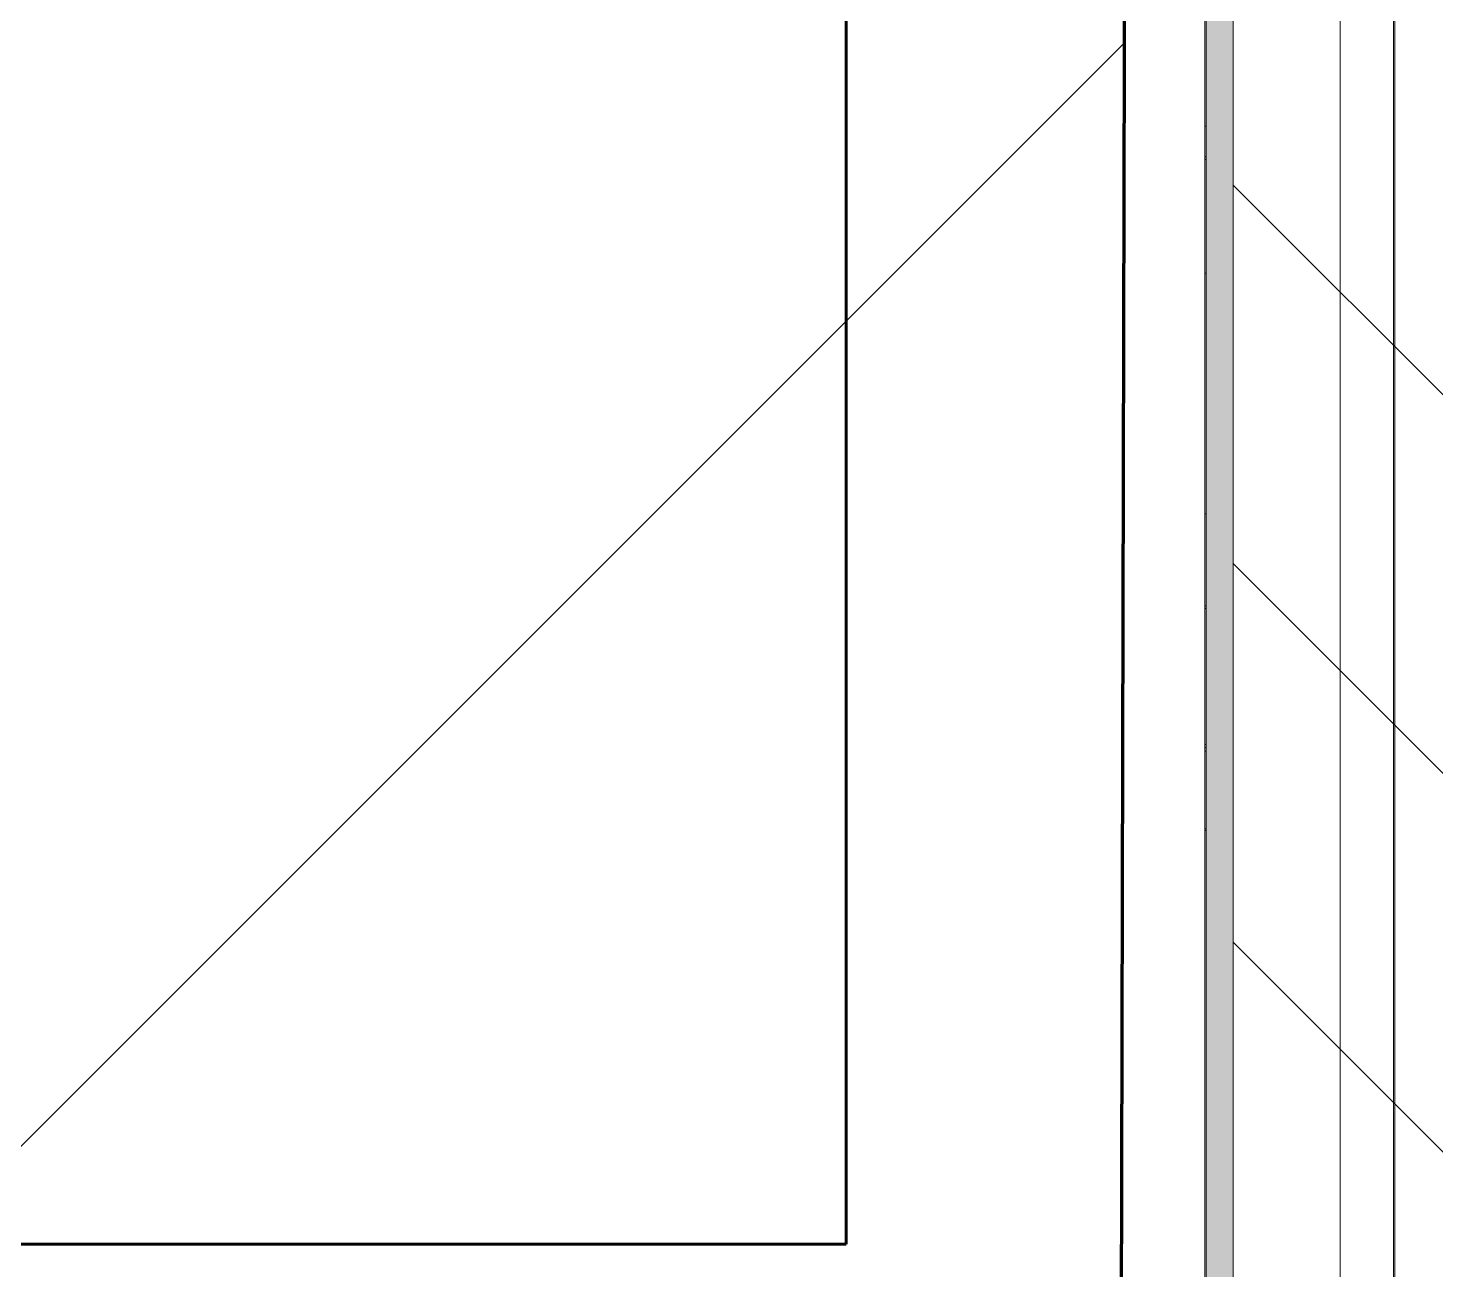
# Model space of a CAD drawing. Header units: millimetres. Extents: x -249154 to 415037, y -45458 to 354837.
# Drawn here: x 106295 to 107346, y 535 to 1463 of the extents above; entities that cross this region are included whole.
import ezdxf

# ---------------------------------------------------------------- set-up
doc = ezdxf.new("R2010")
doc.units = ezdxf.units.MM
doc.linetypes.add('Штрих короткий', pattern=[600, 300, -300])
for name, color, linetype, lineweight in [('3)1 шпаклевка', 4, 'Continuous', 35), ('3.4) Ремонт базовой шпаклевки', 6, 'Continuous', 60), ('3.4) Шп. баз 4 в 525 поз 4838м2', 160, 'Continuous', 140), ('3.4) Шп. фин 4 в 529 поз 11227м2', 6, 'Continuous', 140), ('4) демонтаж НЗ №2', 1, 'Continuous', 35), ('4.1) Дм уборка мусора НЗ 2', 20, 'Continuous', 35), ('549 штукатурка гипсом', 40, 'Continuous', 60), ('A-FLOR', 7, 'Continuous', 9), ('A-GENM-3', 7, 'Continuous', 5), ('I-WALL', 7, 'Continuous', 5), ('Оси', 7, 'Continuous', 9)]:
    doc.layers.add(name, color=color, linetype=linetype, lineweight=lineweight)
doc.layers.add('A-WALL-1', color=9, linetype='Continuous', lineweight=5, true_color=0x808080)
doc.layers.add('A-WALL-FNSH-1', color=9, linetype='Continuous', lineweight=5, true_color=0x808080)

# ---------------------------------------------------------------- blocks, each defined once
blk = doc.blocks.new('Рисунок_горы - Рисунок_горы-31934381-Объем проектирования 1 этажа')
at = {"layer": 'A-GENM-3'}
for p, q in [((107109, 5509.4), (107109, 170.3)), ((107109, 1247.5), (107109, 1581.1)), ((107109, 1293.1), (107109, 1296.4)), ((107109, 950.1), (107109, 1139.3)), ((107109, 1139.3), (107109, 950.1)), ((107109, 1122.4), (107109, 1119.9)), ((107109, 1119.9), (107109, 756.7)), ((107109, 688.3), (107109, 1080.6)), ((107109, 988.4), (107109, 946.8)), ((107109, 928), (107109, 950.1)), ((107109, 950.1), (107109, 928)), ((107109, 800), (107109, 928)), ((107109, 928), (107109, 800)), ((107109, 756.7), (107109, 692.6)), ((107109, 692.6), (107109, 688.3))]:
    blk.add_line(p, q, dxfattribs=at)
for points, knots in [([(107109, 1883.2), (107109, 1883.2), (107109, 1772), (107109, 1712.3), (107109, 1580.9)], [0.05882353, 0.05882353, 0.05882353, 0.05882353, 0.05882354, 0.11764706, 0.11764706, 0.11764706, 0.11764706]), ([(107109, 1580.9), (107109, 1580.9), (107109, 1528.6), (107109, 1484.2), (107109, 1440.4)], [0.11764706, 0.11764706, 0.11764706, 0.11764706, 0.11764707, 0.17647059, 0.17647059, 0.17647059, 0.17647059]), ([(107109, 1440.4), (107109, 1440.4), (107109, 1388), (107109, 1350.4), (107109, 1277.3)], [0.17647059, 0.17647059, 0.17647059, 0.17647059, 0.1764706, 0.23529412, 0.23529412, 0.23529412, 0.23529412]), ([(107109, 1280.5), (107109, 1280.5), (107109, 1311.3), (107109, 1344.4), (107109, 1378.1)], [0.52941176, 0.52941176, 0.52941176, 0.52941176, 0.52941177, 0.55016053, 0.55016053, 0.55016053, 0.55016053]), ([(107109, 1296.4), (107109, 1296.4), (107109, 1296.6), (107109, 1296.8), (107109, 1296.9)], [0.6567164179, 0.6567164179, 0.6567164179, 0.6567164179, 0.6567164279, 0.6571891887, 0.6571891887, 0.6571891887, 0.6571891887]), ([(107109, 1284.6), (107109, 1284.6), (107109, 1286.9), (107109, 1288.1), (107109, 1288.9)], [0.626865672, 0.626865672, 0.626865672, 0.626865672, 0.626865682, 0.631675383, 0.631675383, 0.631675383, 0.631675383]), ([(107109, 1141.9), (107109, 1141.9), (107109, 1191.5), (107109, 1233.3), (107109, 1280.5)], [0.47058824, 0.47058824, 0.47058824, 0.47058824, 0.47058825, 0.52941176, 0.52941176, 0.52941176, 0.52941176]), ([(107109, 1280.5), (107109, 1280.5), (107109, 1233.3), (107109, 1191.5), (107109, 1141.9)], [0.856115108, 0.856115108, 0.856115108, 0.856115108, 0.856115118, 0.863309353, 0.863309353, 0.863309353, 0.863309353]), ([(107109, 1277.3), (107109, 1277.3), (107109, 1224.5), (107109, 1174), (107109, 1122.4)], [0.23529412, 0.23529412, 0.23529412, 0.23529412, 0.23529413, 0.29411765, 0.29411765, 0.29411765, 0.29411765]), ([(107109, 1267.7), (107109, 1267.7), (107109, 1262.2), (107109, 1255), (107109, 1250.4)], [0.67164179, 0.67164179, 0.67164179, 0.67164179, 0.6716418, 0.68368998, 0.68368998, 0.68368998, 0.68368998]), ([(107109, 1136.5), (107109, 1136.5), (107109, 1144.2), (107109, 1149.5), (107109, 1152.9)], [0.4, 0.4, 0.4, 0.4, 0.40000001, 0.42984539, 0.42984539, 0.42984539, 0.42984539]), ([(107109, 1141.9), (107109, 1141.9), (107109, 1136.4), (107109, 1133.6), (107109, 1127.2)], [0.52238806, 0.52238806, 0.52238806, 0.52238806, 0.52238807, 0.53731343, 0.53731343, 0.53731343, 0.53731343]), ([(107109, 1141.9), (107109, 1141.9), (107109, 1141), (107109, 1139.9), (107109, 1139.4)], [0.863309353, 0.863309353, 0.863309353, 0.863309353, 0.863309363, 0.869851372, 0.869851372, 0.869851372, 0.869851372]), ([(107109, 1127.2), (107109, 1127.2), (107109, 1128.3), (107109, 1129.3), (107109, 1130.3)], [0.41176471, 0.41176471, 0.41176471, 0.41176471, 0.41176472, 0.42207081, 0.42207081, 0.42207081, 0.42207081]), ([(107109, 1127.2), (107109, 1127.2), (107109, 1125.1), (107109, 1123.2), (107109, 1121.9)], [0.53731343, 0.53731343, 0.53731343, 0.53731343, 0.53731344, 0.54781179, 0.54781179, 0.54781179, 0.54781179]), ([(107109, 1122.4), (107109, 1122.4), (107109, 1120.8), (107109, 1119.6), (107109, 1118.7)], [0.294117647, 0.294117647, 0.294117647, 0.294117647, 0.294117657, 0.303963262, 0.303963262, 0.303963262, 0.303963262]), ([(107109, 644.1), (107109, 644.1), (107109, 658.8), (107109, 789.3), (107109, 800)], [0.44776119, 0.44776119, 0.44776119, 0.44776119, 0.4477612, 0.46268657, 0.46268657, 0.46268657, 0.46268657]), ([(107109, 800), (107109, 800), (107109, 797.8), (107109, 795.1), (107109, 792)], [0.8920863309, 0.8920863309, 0.8920863309, 0.8920863309, 0.8920863409, 0.8929568714, 0.8929568714, 0.8929568714, 0.8929568714])]:
    blk.add_open_spline(points, degree=3, knots=knots, dxfattribs=at)
for points in [[(107109, 1584.8), (107109, 1587.8), (107109, 1592.5), (107109, 1599.1)], [(107109, 1378.1), (107109, 1344.4), (107109, 1311.3), (107109, 1280.5)], [(107109, 1296.8), (107109, 1296.4), (107109, 1296), (107109, 1295.5)], [(107109, 1295.5), (107109, 1290.5), (107109, 1278.2), (107109, 1267.7)], [(107109, 1295.5), (107109, 1295.5), (107109, 1295.5), (107109, 1295.5)], [(107109, 1291.5), (107109, 1291.9), (107109, 1292.4), (107109, 1293.1)], [(107109, 1204.3), (107109, 1240.1), (107109, 1272.7), (107109, 1284.6)], [(107109, 1250.4), (107109, 1250.3), (107109, 1250.3), (107109, 1250.3)], [(107109, 1250.3), (107109, 1250.3), (107109, 1250.2), (107109, 1250.2)], [(107109, 1250.3), (107109, 1250.3), (107109, 1250.3), (107109, 1250.3)], [(107109, 1250.3), (107109, 1250.3), (107109, 1250.3), (107109, 1250.3)], [(107109, 1250.3), (107109, 1250.3), (107109, 1250.3), (107109, 1250.3)], [(107109, 1250.3), (107109, 1250.3), (107109, 1250.3), (107109, 1250.3)], [(107109, 1250.3), (107109, 1250.3), (107109, 1250.3), (107109, 1250.3)], [(107109, 1250.3), (107109, 1250.3), (107109, 1250.3), (107109, 1250.3)], [(107109, 1250.2), (107109, 1250.2), (107109, 1250.1), (107109, 1250.1)], [(107109, 1250.2), (107109, 1250.2), (107109, 1250.2), (107109, 1250.2)], [(107109, 1250.2), (107109, 1250.2), (107109, 1250.2), (107109, 1250.2)], [(107109, 1250.2), (107109, 1250.2), (107109, 1250.2), (107109, 1250.2)], [(107109, 1250.2), (107109, 1250.2), (107109, 1250.2), (107109, 1250.2)], [(107109, 1250.1), (107109, 1250.1), (107109, 1250), (107109, 1250)], [(107109, 1250.1), (107109, 1250.1), (107109, 1250.1), (107109, 1250.1)], [(107109, 1250.1), (107109, 1250.1), (107109, 1250.1), (107109, 1250.1)], [(107109, 1250.1), (107109, 1250.1), (107109, 1250.1), (107109, 1250.1)], [(107109, 1250.1), (107109, 1250.1), (107109, 1250.1), (107109, 1250.1)], [(107109, 1250.1), (107109, 1250.1), (107109, 1250.1), (107109, 1250.1)], [(107109, 1250.1), (107109, 1250.1), (107109, 1250.1), (107109, 1250.1)], [(107109, 1250.1), (107109, 1250.1), (107109, 1250.1), (107109, 1250.1)], [(107109, 1250), (107109, 1250), (107109, 1250), (107109, 1249.9)], [(107109, 1250), (107109, 1250), (107109, 1250), (107109, 1250)], [(107109, 1250), (107109, 1250), (107109, 1250), (107109, 1250)], [(107109, 1250), (107109, 1250), (107109, 1250), (107109, 1250)], [(107109, 1249.9), (107109, 1249.8), (107109, 1249.8), (107109, 1249.8)], [(107109, 1249.9), (107109, 1249.9), (107109, 1249.9), (107109, 1249.9)], [(107109, 1249.9), (107109, 1249.9), (107109, 1249.9), (107109, 1249.9)], [(107109, 1249.9), (107109, 1249.9), (107109, 1249.9), (107109, 1249.9)], [(107109, 1249.8), (107109, 1249.8), (107109, 1249.8), (107109, 1249.7)], [(107109, 1249.8), (107109, 1249.8), (107109, 1249.8), (107109, 1249.8)], [(107109, 1249.7), (107109, 1249.7), (107109, 1249.6), (107109, 1249.6)], [(107109, 1249.7), (107109, 1249.7), (107109, 1249.7), (107109, 1249.7)], [(107109, 1249.7), (107109, 1249.7), (107109, 1249.7), (107109, 1249.7)], [(107109, 1249.7), (107109, 1249.7), (107109, 1249.7), (107109, 1249.7)], [(107109, 1249.7), (107109, 1249.7), (107109, 1249.7), (107109, 1249.7)], [(107109, 1249.7), (107109, 1249.7), (107109, 1249.7), (107109, 1249.7)], [(107109, 1249.7), (107109, 1249.7), (107109, 1249.7), (107109, 1249.7)], [(107109, 1249.7), (107109, 1249.7), (107109, 1249.7), (107109, 1249.7)], [(107109, 1249.6), (107109, 1249.5), (107109, 1249.5), (107109, 1249.5)], [(107109, 1249.6), (107109, 1249.6), (107109, 1249.6), (107109, 1249.6)], [(107109, 1249.6), (107109, 1249.6), (107109, 1249.6), (107109, 1249.6)], [(107109, 1249.6), (107109, 1249.6), (107109, 1249.6), (107109, 1249.6)], [(107109, 1249.6), (107109, 1249.6), (107109, 1249.6), (107109, 1249.6)], [(107109, 1249.6), (107109, 1249.6), (107109, 1249.6), (107109, 1249.6)], [(107109, 1249.5), (107109, 1249.5), (107109, 1249.4), (107109, 1249.4)], [(107109, 1249.5), (107109, 1249.5), (107109, 1249.5), (107109, 1249.5)], [(107109, 1249.5), (107109, 1249.5), (107109, 1249.5), (107109, 1249.5)], [(107109, 1249.5), (107109, 1249.5), (107109, 1249.5), (107109, 1249.5)], [(107109, 1249.5), (107109, 1249.5), (107109, 1249.5), (107109, 1249.5)], [(107109, 1249.5), (107109, 1249.5), (107109, 1249.5), (107109, 1249.5)], [(107109, 1249.4), (107109, 1249.4), (107109, 1249.4), (107109, 1249.3)], [(107109, 1249.4), (107109, 1249.4), (107109, 1249.4), (107109, 1249.4)], [(107109, 1249.4), (107109, 1249.4), (107109, 1249.4), (107109, 1249.4)], [(107109, 1249.4), (107109, 1249.4), (107109, 1249.4), (107109, 1249.4)], [(107109, 1249.4), (107109, 1249.4), (107109, 1249.4), (107109, 1249.4)], [(107109, 1249.4), (107109, 1249.4), (107109, 1249.4), (107109, 1249.4)], [(107109, 1249.4), (107109, 1249.4), (107109, 1249.4), (107109, 1249.4)], [(107109, 1249.3), (107109, 1249.2), (107109, 1249.1), (107109, 1249.1)], [(107109, 1249.3), (107109, 1249.3), (107109, 1249.3), (107109, 1249.3)], [(107109, 1249.3), (107109, 1249.3), (107109, 1249.3), (107109, 1249.3)], [(107109, 1249.3), (107109, 1249.3), (107109, 1249.3), (107109, 1249.3)], [(107109, 1249.3), (107109, 1249.3), (107109, 1249.3), (107109, 1249.3)], [(107109, 1249.3), (107109, 1249.3), (107109, 1249.3), (107109, 1249.3)], [(107109, 1249.3), (107109, 1249.3), (107109, 1249.3), (107109, 1249.3)], [(107109, 1249.3), (107109, 1249.3), (107109, 1249.3), (107109, 1249.3)], [(107109, 1249.3), (107109, 1249.3), (107109, 1249.3), (107109, 1249.3)], [(107109, 1249.1), (107109, 1249), (107109, 1249), (107109, 1249)], [(107109, 1249.1), (107109, 1249.1), (107109, 1249.1), (107109, 1249.1)], [(107109, 1249.1), (107109, 1249.1), (107109, 1249.1), (107109, 1249.1)], [(107109, 1249), (107109, 1249), (107109, 1248.9), (107109, 1248.9)], [(107109, 1249), (107109, 1249), (107109, 1249), (107109, 1249)], [(107109, 1249), (107109, 1249), (107109, 1249), (107109, 1249)], [(107109, 1249), (107109, 1249), (107109, 1249), (107109, 1249)], [(107109, 1249), (107109, 1249), (107109, 1249), (107109, 1249)], [(107109, 1249), (107109, 1249), (107109, 1249), (107109, 1249)], [(107109, 1249), (107109, 1249), (107109, 1249), (107109, 1249)], [(107109, 1249), (107109, 1249), (107109, 1249), (107109, 1249)], [(107109, 1249), (107109, 1249), (107109, 1249), (107109, 1249)], [(107109, 1249), (107109, 1249), (107109, 1249), (107109, 1249)], [(107109, 1248.9), (107109, 1248.8), (107109, 1248.8), (107109, 1248.8)], [(107109, 1248.9), (107109, 1248.9), (107109, 1248.9), (107109, 1248.9)], [(107109, 1248.9), (107109, 1248.9), (107109, 1248.9), (107109, 1248.9)], [(107109, 1248.9), (107109, 1248.9), (107109, 1248.9), (107109, 1248.9)], [(107109, 1248.9), (107109, 1248.9), (107109, 1248.9), (107109, 1248.9)], [(107109, 1248.9), (107109, 1248.9), (107109, 1248.9), (107109, 1248.9)], [(107109, 1248.9), (107109, 1248.9), (107109, 1248.9), (107109, 1248.9)], [(107109, 1248.8), (107109, 1248.7), (107109, 1248.7), (107109, 1248.7)], [(107109, 1248.8), (107109, 1248.8), (107109, 1248.8), (107109, 1248.8)], [(107109, 1248.8), (107109, 1248.8), (107109, 1248.8), (107109, 1248.8)], [(107109, 1248.8), (107109, 1248.8), (107109, 1248.8), (107109, 1248.8)], [(107109, 1248.8), (107109, 1248.8), (107109, 1248.8), (107109, 1248.8)], [(107109, 1248.8), (107109, 1248.8), (107109, 1248.8), (107109, 1248.8)], [(107109, 1248.8), (107109, 1248.8), (107109, 1248.8), (107109, 1248.8)], [(107109, 1248.8), (107109, 1248.8), (107109, 1248.8), (107109, 1248.8)], [(107109, 1248.7), (107109, 1248.7), (107109, 1248.6), (107109, 1248.6)], [(107109, 1248.7), (107109, 1248.7), (107109, 1248.7), (107109, 1248.7)], [(107109, 1248.7), (107109, 1248.7), (107109, 1248.7), (107109, 1248.7)], [(107109, 1248.7), (107109, 1248.7), (107109, 1248.7), (107109, 1248.7)], [(107109, 1248.7), (107109, 1248.7), (107109, 1248.7), (107109, 1248.7)], [(107109, 1248.7), (107109, 1248.7), (107109, 1248.7), (107109, 1248.7)], [(107109, 1248.7), (107109, 1248.7), (107109, 1248.7), (107109, 1248.7)], [(107109, 1248.7), (107109, 1248.7), (107109, 1248.7), (107109, 1248.7)], [(107109, 1248.7), (107109, 1248.7), (107109, 1248.7), (107109, 1248.7)], [(107109, 1248.6), (107109, 1248.6), (107109, 1248.6), (107109, 1248.5)], [(107109, 1248.6), (107109, 1248.6), (107109, 1248.6), (107109, 1248.6)], [(107109, 1248.6), (107109, 1248.6), (107109, 1248.6), (107109, 1248.6)], [(107109, 1248.6), (107109, 1248.6), (107109, 1248.6), (107109, 1248.6)], [(107109, 1248.6), (107109, 1248.6), (107109, 1248.6), (107109, 1248.6)], [(107109, 1248.6), (107109, 1248.6), (107109, 1248.6), (107109, 1248.6)], [(107109, 1248.5), (107109, 1248.5), (107109, 1248.5), (107109, 1248.5)], [(107109, 1248.5), (107109, 1248.5), (107109, 1248.5), (107109, 1248.5)], [(107109, 1248.5), (107109, 1248.5), (107109, 1248.5), (107109, 1248.5)], [(107109, 1248.5), (107109, 1248.5), (107109, 1248.5), (107109, 1248.5)], [(107109, 1248.5), (107109, 1248.5), (107109, 1248.5), (107109, 1248.5)], [(107109, 1248.5), (107109, 1248.5), (107109, 1248.5), (107109, 1248.5)], [(107109, 1248.5), (107109, 1248.5), (107109, 1248.5), (107109, 1248.5)], [(107109, 1248.5), (107109, 1248.5), (107109, 1248.5), (107109, 1248.5)], [(107109, 1248.5), (107109, 1248.5), (107109, 1248.5), (107109, 1248.5)], [(107109, 1248.5), (107109, 1248.5), (107109, 1248.5), (107109, 1248.5)], [(107109, 1248.5), (107109, 1248.5), (107109, 1248.5), (107109, 1248.5)], [(107109, 1248.5), (107109, 1248.5), (107109, 1248.4), (107109, 1248.4)], [(107109, 1248.4), (107109, 1248.4), (107109, 1248.4), (107109, 1248.4)], [(107109, 1248.4), (107109, 1248.4), (107109, 1248.4), (107109, 1248.4)], [(107109, 1248.4), (107109, 1248.4), (107109, 1248.4), (107109, 1248.4)], [(107109, 1248.4), (107109, 1248.4), (107109, 1248.4), (107109, 1248.4)], [(107109, 1248.4), (107109, 1248.4), (107109, 1248.4), (107109, 1248.4)], [(107109, 1248.4), (107109, 1248.4), (107109, 1248.4), (107109, 1248.4)], [(107109, 1248.4), (107109, 1248.4), (107109, 1248.4), (107109, 1248.4)], [(107109, 1248.4), (107109, 1248.4), (107109, 1248.4), (107109, 1248.4)], [(107109, 1248.4), (107109, 1248.4), (107109, 1248.4), (107109, 1248.4)], [(107109, 1248.4), (107109, 1248.4), (107109, 1248.4), (107109, 1248.4)], [(107109, 1248.4), (107109, 1248.4), (107109, 1248.4), (107109, 1248.4)], [(107109, 1248.4), (107109, 1248.4), (107109, 1248.4), (107109, 1248.4)], [(107109, 1248.4), (107109, 1248.4), (107109, 1248.4), (107109, 1248.4)], [(107109, 1248.4), (107109, 1248.3), (107109, 1248.3), (107109, 1248.3)], [(107109, 1248.3), (107109, 1248.3), (107109, 1248.3), (107109, 1248.3)], [(107109, 1248.3), (107109, 1248.3), (107109, 1248.3), (107109, 1248.3)], [(107109, 1248.3), (107109, 1248.3), (107109, 1248.3), (107109, 1248.3)], [(107109, 1248.3), (107109, 1248.3), (107109, 1248.3), (107109, 1248.3)], [(107109, 1248.3), (107109, 1248.3), (107109, 1248.3), (107109, 1248.3)], [(107109, 1248.3), (107109, 1248.3), (107109, 1248.3), (107109, 1248.3)], [(107109, 1248.3), (107109, 1248.3), (107109, 1248.3), (107109, 1248.3)], [(107109, 1248.3), (107109, 1248.3), (107109, 1248.3), (107109, 1248.3)], [(107109, 1248.3), (107109, 1248.3), (107109, 1248.3), (107109, 1248.3)], [(107109, 1248.3), (107109, 1248.3), (107109, 1248.3), (107109, 1248.3)], [(107109, 1248.3), (107109, 1248.3), (107109, 1248.3), (107109, 1248.3)], [(107109, 1248.3), (107109, 1248.3), (107109, 1248.3), (107109, 1248.3)], [(107109, 1248.3), (107109, 1248.3), (107109, 1248.3), (107109, 1248.2)], [(107109, 1248.2), (107109, 1248.2), (107109, 1248.2), (107109, 1248.2)], [(107109, 1248.2), (107109, 1248.2), (107109, 1248.2), (107109, 1248.2)], [(107109, 1248.2), (107109, 1248.2), (107109, 1248.2), (107109, 1248.2)], [(107109, 1248.2), (107109, 1248.2), (107109, 1248.2), (107109, 1248.2)], [(107109, 1248.2), (107109, 1248.2), (107109, 1248.2), (107109, 1248.2)], [(107109, 1248.2), (107109, 1248.2), (107109, 1248.2), (107109, 1248.2)], [(107109, 1248.2), (107109, 1248.2), (107109, 1248.2), (107109, 1248.2)], [(107109, 1248.2), (107109, 1248.2), (107109, 1248.2), (107109, 1248.2)], [(107109, 1248.2), (107109, 1248.2), (107109, 1248.2), (107109, 1248.2)], [(107109, 1248.2), (107109, 1248.1), (107109, 1248.1), (107109, 1248)], [(107109, 1248), (107109, 1248), (107109, 1248), (107109, 1248)], [(107109, 1248), (107109, 1248), (107109, 1248), (107109, 1248)], [(107109, 1248), (107109, 1248), (107109, 1248), (107109, 1248)], [(107109, 1248), (107109, 1248), (107109, 1248), (107109, 1248)], [(107109, 1248), (107109, 1248), (107109, 1248), (107109, 1248)], [(107109, 1248), (107109, 1248), (107109, 1248), (107109, 1248)], [(107109, 1248), (107109, 1248), (107109, 1248), (107109, 1248)], [(107109, 1248), (107109, 1247.9), (107109, 1247.9), (107109, 1247.9)], [(107109, 1247.9), (107109, 1247.9), (107109, 1247.9), (107109, 1247.9)], [(107109, 1247.9), (107109, 1247.9), (107109, 1247.9), (107109, 1247.9)], [(107109, 1247.9), (107109, 1247.9), (107109, 1247.9), (107109, 1247.9)], [(107109, 1247.9), (107109, 1247.9), (107109, 1247.9), (107109, 1247.9)], [(107109, 1247.9), (107109, 1247.9), (107109, 1247.9), (107109, 1247.9)], [(107109, 1247.9), (107109, 1247.8), (107109, 1247.8), (107109, 1247.8)], [(107109, 1247.8), (107109, 1247.8), (107109, 1247.8), (107109, 1247.8)], [(107109, 1247.8), (107109, 1247.8), (107109, 1247.8), (107109, 1247.8)], [(107109, 1247.8), (107109, 1247.8), (107109, 1247.8), (107109, 1247.8)], [(107109, 1247.8), (107109, 1247.8), (107109, 1247.8), (107109, 1247.8)], [(107109, 1247.8), (107109, 1247.8), (107109, 1247.8), (107109, 1247.8)], [(107109, 1247.8), (107109, 1247.8), (107109, 1247.8), (107109, 1247.8)], [(107109, 1247.8), (107109, 1247.8), (107109, 1247.8), (107109, 1247.8)], [(107109, 1247.8), (107109, 1247.7), (107109, 1247.7), (107109, 1247.7)], [(107109, 1247.7), (107109, 1247.7), (107109, 1247.7), (107109, 1247.7)], [(107109, 1247.7), (107109, 1247.7), (107109, 1247.7), (107109, 1247.7)], [(107109, 1247.7), (107109, 1247.7), (107109, 1247.7), (107109, 1247.7)], [(107109, 1247.7), (107109, 1247.7), (107109, 1247.6), (107109, 1247.6)], [(107109, 1247.6), (107109, 1247.6), (107109, 1247.6), (107109, 1247.6)], [(107109, 1247.6), (107109, 1247.6), (107109, 1247.6), (107109, 1247.6)], [(107109, 1247.6), (107109, 1247.6), (107109, 1247.6), (107109, 1247.6)], [(107109, 1247.6), (107109, 1247.6), (107109, 1247.6), (107109, 1247.6)], [(107109, 1247.6), (107109, 1247.6), (107109, 1247.6), (107109, 1247.6)], [(107109, 1247.6), (107109, 1247.6), (107109, 1247.6), (107109, 1247.6)], [(107109, 1247.6), (107109, 1247.6), (107109, 1247.6), (107109, 1247.6)], [(107109, 1247.6), (107109, 1247.6), (107109, 1247.6), (107109, 1247.6)], [(107109, 1247.6), (107109, 1247.6), (107109, 1247.6), (107109, 1247.6)], [(107109, 1247.6), (107109, 1247.6), (107109, 1247.5), (107109, 1247.5)], [(107109, 1204.2), (107109, 1204.2), (107109, 1204.2), (107109, 1204.3)], [(107109, 1086.2), (107109, 1105.3), (107109, 1157.5), (107109, 1204.2)], [(107109, 1150.9), (107109, 1139), (107109, 1112.9), (107109, 1089.8)], [(107109, 1141.3), (107109, 1141.5), (107109, 1141.7), (107109, 1141.9)], [(107109, 1139.6), (107109, 1140.2), (107109, 1141.1), (107109, 1141.9)], [(107109, 949.5), (107109, 970.9), (107109, 1112.8), (107109, 1134.2)], [(107109, 1117.4), (107109, 1118.1), (107109, 1119.6), (107109, 1122.4)], [(107109, 1120.4), (107109, 1119.6), (107109, 1118.7), (107109, 1117.9)], [(107109, 1086.1), (107109, 1086.2), (107109, 1086.2), (107109, 1086.2)], [(107109, 1086.1), (107109, 1086.1), (107109, 1086.1), (107109, 1086.1)], [(107109, 1086), (107109, 1086), (107109, 1086.1), (107109, 1086.1)], [(107109, 1085.5), (107109, 1085.7), (107109, 1085.9), (107109, 1086)], [(107109, 1085.5), (107109, 1085.5), (107109, 1085.5), (107109, 1085.5)], [(107109, 1085.4), (107109, 1085.4), (107109, 1085.5), (107109, 1085.5)], [(107109, 1085.3), (107109, 1085.3), (107109, 1085.4), (107109, 1085.4)], [(107109, 1085.2), (107109, 1085.2), (107109, 1085.3), (107109, 1085.3)], [(107109, 1085.1), (107109, 1085.1), (107109, 1085.2), (107109, 1085.2)], [(107109, 1085.1), (107109, 1085.1), (107109, 1085.1), (107109, 1085.1)], [(107109, 1085), (107109, 1085.1), (107109, 1085.1), (107109, 1085.1)], [(107109, 1085), (107109, 1085), (107109, 1085), (107109, 1085)], [(107109, 1084.9), (107109, 1085), (107109, 1085), (107109, 1085)], [(107109, 1084.9), (107109, 1084.9), (107109, 1084.9), (107109, 1084.9)], [(107109, 1084.9), (107109, 1084.9), (107109, 1084.9), (107109, 1084.9)], [(107109, 1084.8), (107109, 1084.8), (107109, 1084.9), (107109, 1084.9)], [(107109, 1084.8), (107109, 1084.8), (107109, 1084.8), (107109, 1084.8)], [(107109, 1084.7), (107109, 1084.8), (107109, 1084.8), (107109, 1084.8)], [(107109, 1084.7), (107109, 1084.7), (107109, 1084.7), (107109, 1084.7)], [(107109, 1084.7), (107109, 1084.7), (107109, 1084.7), (107109, 1084.7)], [(107109, 1084.6), (107109, 1084.6), (107109, 1084.7), (107109, 1084.7)], [(107109, 1084.6), (107109, 1084.6), (107109, 1084.6), (107109, 1084.6)], [(107109, 1084.6), (107109, 1084.6), (107109, 1084.6), (107109, 1084.6)], [(107109, 1084.5), (107109, 1084.5), (107109, 1084.5), (107109, 1084.6)], [(107109, 1084.5), (107109, 1084.5), (107109, 1084.5), (107109, 1084.5)], [(107109, 1084.5), (107109, 1084.5), (107109, 1084.5), (107109, 1084.5)], [(107109, 1084.4), (107109, 1084.4), (107109, 1084.4), (107109, 1084.5)], [(107109, 1084.3), (107109, 1084.4), (107109, 1084.4), (107109, 1084.4)], [(107109, 1084.3), (107109, 1075.8), (107109, 1065.4), (107109, 1052.7)], [(107109, 1084.3), (107109, 1084.3), (107109, 1084.3), (107109, 1084.3)], [(107109, 1084.2), (107109, 1084.2), (107109, 1084.2), (107109, 1084.3)], [(107109, 1084.1), (107109, 1084.1), (107109, 1084.2), (107109, 1084.2)], [(107109, 1084.1), (107109, 1084.1), (107109, 1084.1), (107109, 1084.1)], [(107109, 1084.1), (107109, 1084.1), (107109, 1084.1), (107109, 1084.1)], [(107109, 1084), (107109, 1084), (107109, 1084), (107109, 1084.1)], [(107109, 1084), (107109, 1084), (107109, 1084), (107109, 1084)], [(107109, 1083.9), (107109, 1084), (107109, 1084), (107109, 1084)], [(107109, 1083.9), (107109, 1083.9), (107109, 1083.9), (107109, 1083.9)], [(107109, 1083.9), (107109, 1083.9), (107109, 1083.9), (107109, 1083.9)], [(107109, 1083.8), (107109, 1083.9), (107109, 1083.9), (107109, 1083.9)], [(107109, 1083.8), (107109, 1083.8), (107109, 1083.8), (107109, 1083.8)], [(107109, 1083.8), (107109, 1083.8), (107109, 1083.8), (107109, 1083.8)], [(107109, 1083.8), (107109, 1083.8), (107109, 1083.8), (107109, 1083.8)], [(107109, 1083.7), (107109, 1083.7), (107109, 1083.7), (107109, 1083.8)], [(107109, 1083.7), (107109, 1083.7), (107109, 1083.7), (107109, 1083.7)], [(107109, 1083.6), (107109, 1083.7), (107109, 1083.7), (107109, 1083.7)], [(107109, 1083.5), (107109, 1083.6), (107109, 1083.6), (107109, 1083.6)], [(107109, 1083.5), (107109, 1083.5), (107109, 1083.5), (107109, 1083.5)], [(107109, 1083.2), (107109, 1083.3), (107109, 1083.4), (107109, 1083.5)], [(107109, 1083.2), (107109, 1083.2), (107109, 1083.2), (107109, 1083.2)], [(107109, 1083.1), (107109, 1083.1), (107109, 1083.1), (107109, 1083.2)], [(107109, 1083), (107109, 1083), (107109, 1083.1), (107109, 1083.1)], [(107109, 1082.4), (107109, 1082.6), (107109, 1082.8), (107109, 1083)], [(107109, 1082.2), (107109, 1082.3), (107109, 1082.3), (107109, 1082.4)], [(107109, 1081.9), (107109, 1082), (107109, 1082.1), (107109, 1082.2)], [(107109, 1081.9), (107109, 1081.9), (107109, 1081.9), (107109, 1081.9)], [(107109, 1081.8), (107109, 1081.8), (107109, 1081.9), (107109, 1081.9)], [(107109, 1081.8), (107109, 1081.8), (107109, 1081.8), (107109, 1081.8)], [(107109, 1081.5), (107109, 1081.6), (107109, 1081.7), (107109, 1081.8)], [(107109, 1081.4), (107109, 1081.5), (107109, 1081.5), (107109, 1081.5)], [(107109, 1081.4), (107109, 1081.4), (107109, 1081.4), (107109, 1081.4)], [(107109, 1081.4), (107109, 1081.4), (107109, 1081.4), (107109, 1081.4)], [(107109, 1081.3), (107109, 1081.3), (107109, 1081.4), (107109, 1081.4)], [(107109, 1081.1), (107109, 1081.2), (107109, 1081.3), (107109, 1081.3)], [(107109, 1080.9), (107109, 1081), (107109, 1081), (107109, 1081.1)], [(107109, 1080.9), (107109, 1080.9), (107109, 1080.9), (107109, 1080.9)], [(107109, 1080.7), (107109, 1080.8), (107109, 1080.8), (107109, 1080.9)], [(107109, 1080.6), (107109, 1080.7), (107109, 1080.7), (107109, 1080.7)], [(107109, 1080.6), (107109, 1080.6), (107109, 1080.6), (107109, 1080.6)], [(107109, 1052.7), (107109, 1035.5), (107109, 1014.2), (107109, 988.4)], [(107109, 800), (107109, 789.3), (107109, 658.8), (107109, 644.1)], [(107109, 792), (107109, 795.1), (107109, 797.8), (107109, 800)]]:
    blk.add_open_spline(points, degree=3, dxfattribs=at)

msp = doc.modelspace()

# ---------------------------------------------------------------- hatches: boundary and pattern name
at = {"layer": '4.1) Дм уборка мусора НЗ 2'}
h = msp.add_hatch(dxfattribs=at)
h.set_pattern_fill('ANSI31', color=1, scale=444)
h.paths.add_polyline_path([(107117.8, 5788.9), (107129.6, 8231.6), (107131.1, 8882.2), (107131.1, 8883.1), (107125.1, 8883.1), (107128, 10127), (101656.1, 10139.9), (101643.9, 4940.4), (101623.9, 4940.4), (101612.9, 281.9), (101872.9, 281.3), (101872.1, -68.7), (105510.1, -77.2), (105510.9, 272.8), (106032.9, 271.6), (106032.1, -78.4), (107110.1, -81), (107111, 289.5), (107111, 292.7), (107116.1, 2491.6), (107116.7, 2724.1), (107110.6, 2724.1), (107111.6, 3120.9), (107122.8, 5322.1), (107116.7, 5322.1)])
at = {"layer": 'I-WALL'}
h = msp.add_hatch(dxfattribs=at)
h.set_pattern_fill('FP_191', color=256, style=0, pattern_type=2)
h.set_pattern_definition([(0, (64.7, -136.06), (243.84, 60.96), [20.117, -162.763, 20.117, -162.763, -975.36]), (0, (64.7, -136.06), (243.84, 60.96), [-365.76, 20.117, -345.643, 20.117, -162.763, -426.72]), (0, (64.7, -136.06), (243.84, 60.96), [-914.4, 20.117, -101.803, 20.117, -284.683]), (120, (156.14, -105.58), (-174.71291, 180.691634), [20.117, -162.763, 20.117, -162.763, -975.36]), (120, (156.14, -105.58), (-174.71291, 180.691634), [-365.76, 20.117, -345.643, 20.117, -162.763, -426.72]), (120, (156.14, -105.58), (-174.71291, 180.691634), [-914.4, 20.117, -101.803, 20.117, -284.683]), (240, (186.62, 16.34), (-69.12709, -241.651634), [20.117, -162.763, 20.117, -162.763, -975.36]), (240, (186.62, 16.34), (-69.12709, -241.651634), [-365.76, 20.117, -345.643, 20.117, -162.763, -426.72]), (240, (186.62, 16.34), (-69.12709, -241.651634), [-914.4, 20.117, -101.803, 20.117, -284.683])])
h.paths.add_polyline_path([(107194.7, 13.9), (107194.7, 10243.9), (107174.7, 10243.9), (107174.7, 13.9)])
h = msp.add_hatch(dxfattribs=at)
h.set_pattern_fill('FP_23', color=256, style=0, pattern_type=2)
h.set_pattern_definition([(135, (64.7, -136.06), (-141.42136, -141.42136), [])])
h.paths.add_polyline_path([(107394.7, 13.9), (107394.7, 2263.9), (107194.7, 2263.9), (107194.7, 13.9)])

# ---------------------------------------------------------------- linework, layer by layer
at = {"layer": '3)1 шпаклевка', "flags": 128}
msp.add_lwpolyline([(101623.1, 4940.4), (101612.1, 281.9), (101872.1, 281.3), (101871.3, -68.7), (105509.3, -77.2), (105510.1, 272.8), (106032.1, 271.6), (106031.3, -78.4), (107109.3, -81), (107110.2, 289.5), (107110.2, 292.7), (107115.3, 2491.6)], dxfattribs=at)
at = {"layer": '3.4) Ремонт базовой шпаклевки', "linetype": 'Штрих короткий', "ltscale": 0.01}
msp.add_lwpolyline([(101955.3, 5158.1), (101955.3, 10004.7), (106905.8, 10004.7), (106905.8, 554.5), (102069.1, 554.5)], dxfattribs=at)
at = {"layer": '3.4) Шп. баз 4 в 525 поз 4838м2', "flags": 128}
msp.add_lwpolyline([(101612.9, 281.9), (101872.9, 281.3), (101872.1, -68.7), (105510.1, -77.2), (105510.9, 272.8), (106032.9, 271.6), (106032.1, -78.4), (107110.1, -81), (107111, 289.5), (107111, 292.7), (107116.1, 2491.6), (107116.7, 2724.1), (107110.6, 2724.1), (107111.6, 3120.9), (107117.6, 3120.9), (107117.6, 3125.1), (107122.8, 5322.1), (107116.7, 5322.1), (107117.8, 5788.9), (107123.9, 5788.9)], dxfattribs=at)
at = {"layer": '3.4) Шп. фин 4 в 529 поз 11227м2', "flags": 128}
msp.add_lwpolyline([(101623.9, 4940.4), (101612.9, 281.9), (101872.9, 281.3), (101872.1, -68.7), (105510.1, -77.2), (105510.9, 272.8), (106032.9, 271.6), (106032.1, -78.4), (107110.1, -81), (107111, 289.5), (107111, 292.7), (107116.1, 2491.6)], dxfattribs=at)
at = {"layer": '4) демонтаж НЗ №2', "flags": 128}
msp.add_lwpolyline([(101623.9, 4940.4), (101612.9, 281.9), (101872.9, 281.3), (101872.1, -68.7), (105510.1, -77.2), (105510.9, 272.8), (106032.9, 271.6), (106032.1, -78.4), (107110.1, -81), (107111, 289.5), (107111, 292.7), (107116.1, 2491.6)], dxfattribs=at)
at = {"layer": '549 штукатурка гипсом', "ltscale": 0.01}
msp.add_lwpolyline([(101955.3, 5158.1), (101955.3, 10004.7), (106905.8, 10004.7), (106905.8, 554.5), (102069.1, 554.5)], dxfattribs=at)
at = {"layer": 'A-FLOR'}
msp.add_line((107174.7, 10243.9), (107174.7, 33.9), dxfattribs=at)
at = {"layer": 'A-WALL-1'}
msp.add_line((107194.7, 13.9), (107194.7, 10463.9), dxfattribs=at)
at = {"layer": 'A-WALL-FNSH-1'}
for p, q in [((107314.7, 10253.9), (107314.7, 24.4)), ((107315.7, 24.4), (107315.7, 10253.9)), ((107173.7, 1553.3), (107173.7, 34.9)), ((107174.7, 864.7), (107173.7, 864.7)), ((107173.7, 863.6), (107174.7, 863.6))]:
    msp.add_line(p, q, dxfattribs=at)
at = {"layer": 'I-WALL'}
for p, q in [((107174.7, 1389.8), (107173.7, 1389.8)), ((107173.7, 1366.9), (107174.7, 1366.9)), ((107173.7, 1364.9), (107174.7, 1364.9)), ((107173.7, 1279.9), (107174.7, 1279.9)), ((107174.7, 1100.2), (107173.7, 1100.2)), ((107173.7, 1031.4), (107174.7, 1031.4)), ((107174.7, 1029.3), (107173.7, 1029.3)), ((107174.7, 927.7), (107173.7, 927.7)), ((107173.7, 925.6), (107174.7, 925.6)), ((107173.7, 922.7), (107174.7, 922.7))]:
    msp.add_line(p, q, dxfattribs=at)
for points, knots in [([(107173.7, 1366.9), (107173.7, 1358.9), (107173.7, 1353.8), (107173.7, 1348.1), (107173.7, 1338.9), (107173.7, 1330), (107173.7, 1319.8), (107173.7, 1311), (107173.7, 1302.6), (107173.7, 1296.2), (107173.7, 1288.2), (107173.7, 1283.3), (107173.7, 1280.7), (107173.7, 1287.4), (107173.7, 1308.4), (107173.7, 1349.4), (107173.7, 1375.1), (107173.7, 1390.3), (107173.7, 1390.3), (107173.7, 1391.7), (107173.7, 1391.8), (107173.7, 1391.8)], [-1.570099, -1.570099, -1.570099, -1.570099, -1.541159, -1.501754, -1.446541, -1.382724, -1.319119, -1.257396, -1.183774, -1.104802, -1.027747, -0.955254, -0.896935, -0.833013, -0.751105, -0.652602, -0.534539, -0.451116, -0.365944, -0.289006, -0.279424, -0.279424, -0.279424, -0.279424]), ([(107173.7, 1391.8), (107173.7, 1391.8), (107173.7, 1390.5), (107173.7, 1386.6), (107173.7, 1380), (107173.7, 1367.8)], [-0.275916, -0.275916, -0.275916, -0.275916, -0.1854375, -0.0860846, 0, 0, 0, 0]), ([(107173.7, 1365.8), (107173.7, 1378), (107173.7, 1384.6), (107173.7, 1388.6), (107173.7, 1389.8), (107173.7, 1389.8)], [-1.5700987, -1.5700987, -1.5700987, -1.5700987, -1.4840141, -1.3846612, -1.2941827, -1.2941827, -1.2941827, -1.2941827]), ([(107173.7, 1389.8), (107173.7, 1389.8), (107173.7, 1389.7), (107173.7, 1388.4), (107173.7, 1388.4), (107173.7, 1373.1), (107173.7, 1347.5), (107173.7, 1306.4), (107173.7, 1285.4), (107173.7, 1278.7), (107173.7, 1281.3), (107173.7, 1286.3), (107173.7, 1294.2), (107173.7, 1300.7), (107173.7, 1309), (107173.7, 1317.8), (107173.7, 1328), (107173.7, 1336.9), (107173.7, 1346.1), (107173.7, 1351.8), (107173.7, 1356.9), (107173.7, 1364.9)], [-1.290674, -1.290674, -1.290674, -1.290674, -1.281093, -1.204155, -1.118982, -1.03556, -0.917496, -0.818994, -0.737085, -0.673164, -0.614845, -0.542352, -0.465296, -0.386325, -0.312703, -0.250979, -0.187375, -0.123558, -0.068344, -0.028939, 0, 0, 0, 0]), ([(107173.7, 927.7), (107173.7, 976.6), (107173.7, 1031), (107173.7, 1066.6), (107173.7, 1083.5), (107173.7, 1100.2), (107173.7, 1100.2), (107173.7, 1100.2), (107173.7, 1057.3), (107173.7, 1031.4)], [-1.186443, -1.186443, -1.186443, -1.186443, -0.947492, -0.780382, -0.678185, -0.583884, -0.43854, -0.215745, 0, 0, 0, 0]), ([(107173.7, 1029.3), (107173.7, 1055.2), (107173.7, 1098.1), (107173.7, 1098.1), (107173.7, 1098.1), (107173.7, 1081.4), (107173.7, 1064.5), (107173.7, 1029), (107173.7, 974.5), (107173.7, 925.6)], [-1.186443, -1.186443, -1.186443, -1.186443, -0.970698, -0.747904, -0.602559, -0.508259, -0.406061, -0.238952, 0, 0, 0, 0]), ([(107173.7, 1031.4), (107173.7, 1005.1), (107173.7, 968), (107173.7, 932.1), (107173.7, 917.6), (107173.7, 927.7)], [-0.3529929, -0.3529929, -0.3529929, -0.3529929, -0.2400144, -0.1126558, 0, 0, 0, 0]), ([(107173.7, 925.6), (107173.7, 915.6), (107173.7, 930), (107173.7, 965.9), (107173.7, 1003), (107173.7, 1029.3)], [-0.3529929, -0.3529929, -0.3529929, -0.3529929, -0.2403371, -0.1129785, 0, 0, 0, 0])]:
    msp.add_open_spline(points, degree=3, knots=knots, dxfattribs=at)
for points in [[(107173.7, 864.7), (107173.7, 708.3), (107173.7, 527.7), (107173.7, 323.1)], [(107173.7, 323.1), (107173.7, 486.3), (107173.7, 666.5), (107173.7, 863.6)]]:
    msp.add_open_spline(points, degree=3, dxfattribs=at)
at = {"layer": 'Оси'}
msp.add_lwpolyline([(107274.7, -2042.3), (107274.7, 2957.7), (107274.7, 16892.2), (107274.7, 21892.2)], dxfattribs=at)

# ---------------------------------------------------------------- block references
at = {"layer": 'A-GENM-3'}
msp.add_blockref('Рисунок_горы - Рисунок_горы-31934381-Объем проектирования 1 этажа', (64.7, -136.1), dxfattribs=at)

doc.saveas('drawing.dxf')
